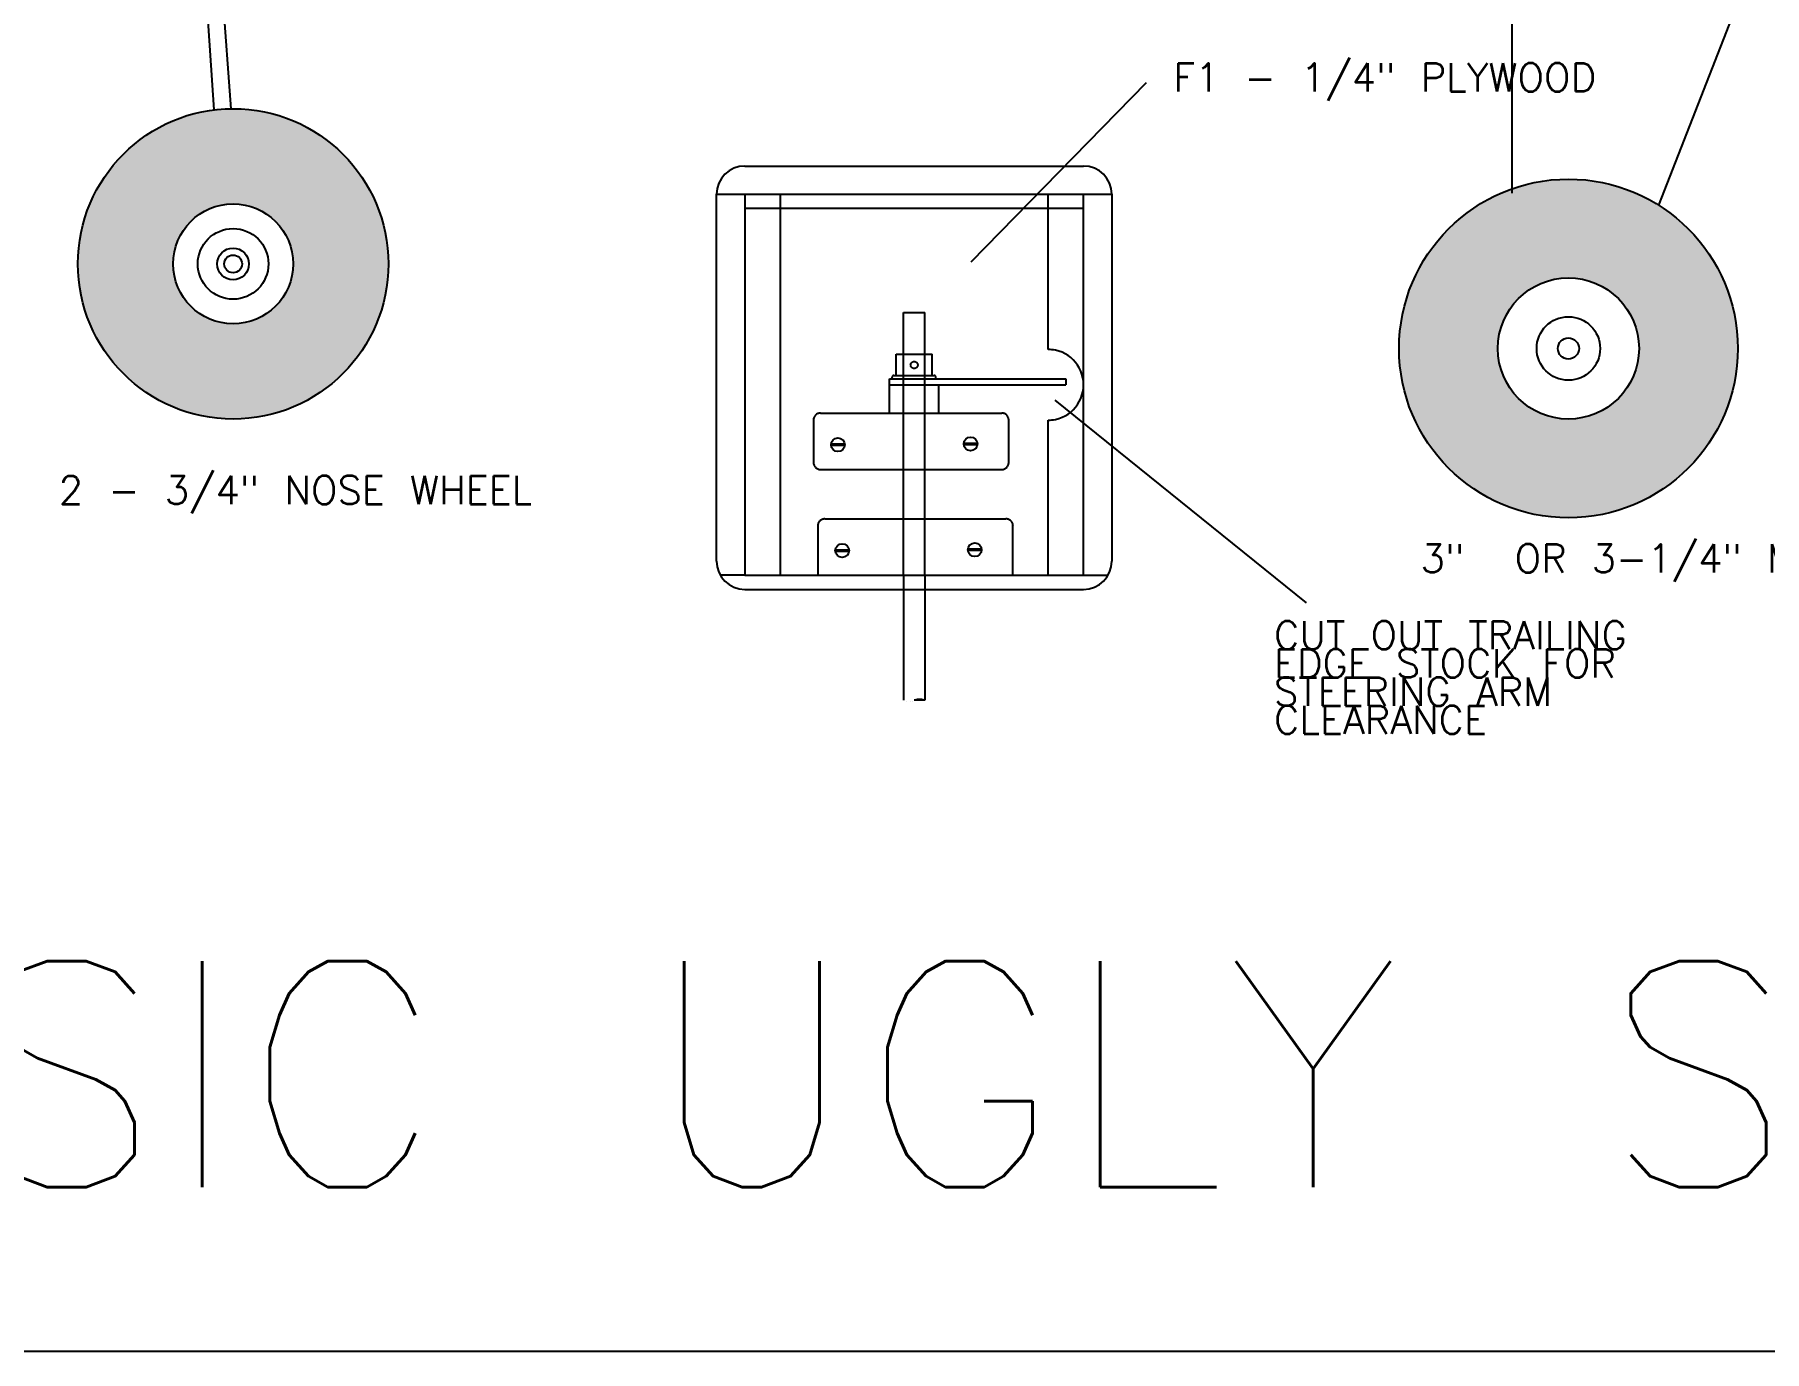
# Model space of a CAD drawing. Extents: x -766 to 850, y -844 to 880.
# Drawn here: x -529 to -139.9, y -100.9 to 195.3 of the extents above; entities that cross this region are included whole.
import ezdxf

# ---------------------------------------------------------------- set-up
doc = ezdxf.new("R2010")
doc.units = 0
doc.header["$LTSCALE"] = 25
doc.header["$MEASUREMENT"] = 0
doc.linetypes.add('HIDDEN', pattern=[9.525, 6.35, -3.175])
for name, color, linetype in [('CONSTRUCTION', 7, 'CONTINUOUS'), ('CONTINUOUS', 7, 'CONTINUOUS'), ('DIMENSION', 7, 'CONTINUOUS')]:
    doc.layers.add(name, color=color, linetype=linetype)
doc.styles.get("Standard").update_dxf_attribs({"font": 'txt.shx'})

msp = doc.modelspace()

# ---------------------------------------------------------------- linework, layer by layer
at = {"layer": 'CONSTRUCTION', "color": 7, "linetype": 'Continuous'}
for p, q in [((-196.65, 248.5), (-196.65, 159.6)), ((-133.15, 235.13), (-163.68, 156.94)), ((-492.19, 231.19), (-488.66, 178.36)), ((-488.26, 225.76), (-484.86, 178.63))]:
    msp.add_line(p, q, dxfattribs=at)
at = {"layer": 'CONSTRUCTION', "color": 3, "linetype": 'HIDDEN'}
for p, q in [((-353.78, 108.57), (-353.78, 99.05)), ((-352.19, 97.46), (-311.44, 97.46))]:
    msp.add_line(p, q, dxfattribs=at)
at = {"layer": 'CONSTRUCTION', "color": 7, "linetype": 'Continuous'}
for centre, radius in [((-484.33, 143.71), 34.92), ((-183.95, 124.68), 38.1), ((-484.33, 143.71), 13.49), ((-484.33, 143.71), 7.94), ((-484.33, 143.71), 3.57), ((-484.33, 143.71), 2), ((-183.95, 124.68), 7.14), ((-183.95, 124.68), 2.38)]:
    msp.add_circle(centre, radius, dxfattribs=at)
at = {"layer": 'CONSTRUCTION', "color": 5, "linetype": 'Continuous'}
msp.add_circle((-183.95, 124.68), 15.88, dxfattribs=at)
at = {"layer": 'CONSTRUCTION', "color": 3, "linetype": 'HIDDEN'}
for centre, start, end in [((-352.19, 99.05), 180, 270), ((-311.44, 99.05), 270, 0)]:
    msp.add_arc(centre, 1.59, start, end, dxfattribs=at)
at = {"layer": 'CONSTRUCTION', "color": 7, "linetype": 'Continuous'}
for points in [[(-500.8, 174.51), (-467.87, 174.51), (-497.7, 175.97), (-470.97, 175.97)], [(-497.7, 175.97), (-470.97, 175.97), (-494.47, 177.13), (-474.2, 177.13)], [(-494.47, 177.13), (-474.2, 177.13), (-491.15, 177.96), (-477.52, 177.96)], [(-491.15, 177.96), (-477.52, 177.96), (-487.76, 178.46), (-480.91, 178.46)], [(-487.76, 178.46), (-480.91, 178.46), (-484.33, 178.63)], [(-506.49, 170.7), (-462.18, 170.7), (-503.74, 172.75), (-464.93, 172.75)], [(-503.74, 172.75), (-464.93, 172.75), (-500.8, 174.51), (-467.87, 174.51)], [(-511.33, 165.86), (-457.34, 165.86), (-509.03, 168.4), (-459.64, 168.4)], [(-509.03, 168.4), (-459.64, 168.4), (-506.49, 170.7), (-462.18, 170.7)], [(-513.37, 163.11), (-455.3, 163.11), (-511.33, 165.86), (-457.34, 165.86)], [(-516.56, 157.17), (-452.11, 157.17), (-515.14, 160.17), (-453.53, 160.17)], [(-515.14, 160.17), (-453.53, 160.17), (-513.37, 163.11), (-455.3, 163.11)], [(-201.45, 158.52), (-166.53, 158.52), (-198.92, 159.68), (-168.89, 159.68)], [(-198.92, 159.68), (-168.89, 159.68), (-198.05, 160.07), (-169.95, 160.07)], [(-198.05, 160.07), (-169.95, 160.07), (-195.39, 160.98), (-172.39, 160.98)], [(-195.39, 160.98), (-172.39, 160.98), (-194.51, 161.29), (-173.53, 161.29)], [(-194.51, 161.29), (-173.53, 161.29), (-191.73, 161.94), (-176.01, 161.94)], [(-191.73, 161.94), (-176.01, 161.94), (-190.87, 162.14), (-177.25, 162.14)], [(-190.87, 162.14), (-177.25, 162.14), (-187.92, 162.54), (-179.7, 162.54)], [(-187.92, 162.54), (-179.7, 162.54), (-187.16, 162.64), (-181.32, 162.64)], [(-187.16, 162.64), (-181.32, 162.64), (-183.43, 162.78)], [(-517.19, 155.42), (-491.04, 155.42), (-517.06, 155.78), (-490.22, 155.78)], [(-517.06, 155.78), (-490.22, 155.78), (-516.81, 156.5), (-488.62, 156.5)], [(-516.81, 156.5), (-488.62, 156.5), (-516.72, 156.73), (-487.64, 156.73)], [(-516.72, 156.73), (-487.64, 156.73), (-516.6, 157.07), (-486.13, 157.07)], [(-516.6, 157.07), (-486.13, 157.07), (-516.59, 157.09), (-486.04, 157.09)], [(-516.59, 157.09), (-486.04, 157.09), (-516.56, 157.17), (-483.4, 157.17)], [(-482.95, 157.09), (-452.08, 157.09), (-483.4, 157.17), (-452.11, 157.17)], [(-482.83, 157.07), (-452.07, 157.07), (-482.95, 157.09), (-452.08, 157.09)], [(-480.79, 156.73), (-451.94, 156.73), (-482.83, 157.07), (-452.07, 157.07)], [(-480.2, 156.5), (-451.86, 156.5), (-480.79, 156.73), (-451.94, 156.73)], [(-478.32, 155.78), (-451.61, 155.78), (-480.2, 156.5), (-451.86, 156.5)], [(-477.74, 155.42), (-451.48, 155.42), (-478.32, 155.78), (-451.61, 155.78)], [(-207.71, 154.46), (-160.24, 154.46), (-205.48, 156.07), (-162.35, 156.07)], [(-205.48, 156.07), (-162.35, 156.07), (-204.68, 156.64), (-163.28, 156.64)], [(-204.68, 156.64), (-163.28, 156.64), (-202.29, 158.03), (-165.53, 158.03)], [(-202.29, 158.03), (-165.53, 158.03), (-201.45, 158.52), (-166.53, 158.52)], [(-518.59, 150.52), (-495.91, 150.52), (-518.23, 151.96), (-495.01, 151.96)], [(-518.23, 151.96), (-495.01, 151.96), (-518.08, 152.56), (-494.44, 152.56)], [(-518.08, 152.56), (-494.44, 152.56), (-517.76, 153.84), (-493.23, 153.84)], [(-517.76, 153.84), (-493.23, 153.84), (-517.74, 153.89), (-493.19, 153.89)], [(-517.74, 153.89), (-493.19, 153.89), (-517.56, 154.38), (-492.5, 154.38)], [(-517.56, 154.38), (-492.5, 154.38), (-517.19, 155.42), (-491.04, 155.42)], [(-476.08, 154.38), (-451.11, 154.38), (-477.74, 155.42), (-451.48, 155.42)], [(-475.56, 153.89), (-450.93, 153.89), (-476.08, 154.38), (-451.11, 154.38)], [(-475.51, 153.84), (-450.91, 153.84), (-475.56, 153.89), (-450.93, 153.89)], [(-474.15, 152.56), (-450.59, 152.56), (-475.51, 153.84), (-450.91, 153.84)], [(-473.73, 151.96), (-450.44, 151.96), (-474.15, 152.56), (-450.59, 152.56)], [(-472.7, 150.52), (-450.08, 150.52), (-473.73, 151.96), (-450.44, 151.96)], [(-211.2, 151.25), (-156.64, 151.25), (-210.52, 151.98), (-157.43, 151.98)], [(-210.52, 151.98), (-157.43, 151.98), (-208.46, 153.8), (-159.38, 153.8)], [(-208.46, 153.8), (-159.38, 153.8), (-207.71, 154.46), (-160.24, 154.46)], [(-519.07, 147.25), (-497.35, 147.25), (-518.96, 147.99), (-497.07, 147.99)], [(-518.96, 147.99), (-497.07, 147.99), (-518.71, 149.72), (-496.41, 149.72)], [(-518.71, 149.72), (-496.41, 149.72), (-518.61, 150.41), (-495.98, 150.41)], [(-518.61, 150.41), (-495.98, 150.41), (-518.59, 150.52), (-495.91, 150.52)], [(-472.62, 150.41), (-450.06, 150.41), (-472.7, 150.52), (-450.08, 150.52)], [(-472.32, 149.72), (-449.96, 149.72), (-472.62, 150.41), (-450.06, 150.41)], [(-471.54, 147.99), (-449.71, 147.99), (-472.32, 149.72), (-449.96, 149.72)], [(-471.37, 147.25), (-449.6, 147.25), (-471.54, 147.99), (-449.71, 147.99)], [(-215.34, 146.28), (-152.61, 146.28), (-213.68, 148.45), (-154.17, 148.45)], [(-213.68, 148.45), (-154.17, 148.45), (-213.07, 149.25), (-154.88, 149.25)], [(-213.07, 149.25), (-154.88, 149.25), (-211.2, 151.25), (-156.64, 151.25)], [(-519.26, 143.71), (-497.77, 143.71), (-519.21, 144.64), (-497.8, 144.64)], [(-519.21, 144.64), (-497.8, 144.64), (-519.18, 145.41), (-497.67, 145.41)], [(-519.18, 145.41), (-497.67, 145.41), (-519.09, 147.13), (-497.38, 147.13)], [(-519.09, 147.13), (-497.38, 147.13), (-519.07, 147.25), (-497.35, 147.25)], [(-471.34, 147.13), (-449.58, 147.13), (-471.37, 147.25), (-449.6, 147.25)], [(-470.95, 145.41), (-449.49, 145.41), (-471.34, 147.13), (-449.58, 147.13)], [(-470.93, 144.64), (-449.46, 144.64), (-470.95, 145.41), (-449.49, 145.41)], [(-470.9, 143.71), (-449.41, 143.71), (-470.93, 144.64), (-449.46, 144.64)], [(-217.3, 143.1), (-150.64, 143.1), (-215.87, 145.41), (-151.98, 145.41)], [(-215.87, 145.41), (-151.98, 145.41), (-215.34, 146.28), (-152.61, 146.28)], [(-519.21, 142.77), (-497.74, 142.77), (-519.26, 143.71), (-497.77, 143.71)], [(-519.18, 142), (-497.72, 142), (-519.21, 142.77), (-497.74, 142.77)], [(-519.09, 140.28), (-497.33, 140.28), (-519.18, 142), (-497.72, 142)], [(-519.07, 140.16), (-497.3, 140.16), (-519.09, 140.28), (-497.33, 140.28)], [(-518.96, 139.42), (-497.13, 139.42), (-519.07, 140.16), (-497.3, 140.16)], [(-471.6, 139.42), (-449.71, 139.42), (-471.31, 140.16), (-449.6, 140.16)], [(-471.31, 140.16), (-449.6, 140.16), (-471.29, 140.28), (-449.58, 140.28)], [(-471.29, 140.28), (-449.58, 140.28), (-471, 142), (-449.49, 142)], [(-471, 142), (-449.49, 142), (-470.87, 142.77), (-449.46, 142.77)], [(-470.87, 142.77), (-449.46, 142.77), (-470.9, 143.71), (-449.41, 143.71)], [(-218.95, 139.74), (-188.73, 139.74), (-218.69, 140.25), (-187.04, 140.25)], [(-218.69, 140.25), (-187.04, 140.25), (-218.55, 140.55), (-183.95, 140.55)], [(-218.55, 140.55), (-149.36, 140.55), (-217.75, 142.18), (-150.1, 142.18)], [(-217.75, 142.18), (-150.1, 142.18), (-217.3, 143.1), (-150.64, 143.1)], [(-180.85, 140.25), (-149.22, 140.25), (-183.95, 140.55), (-149.36, 140.55)], [(-179.16, 139.74), (-148.99, 139.74), (-180.85, 140.25), (-149.22, 140.25)], [(-518.71, 137.69), (-496.35, 137.69), (-518.96, 139.42), (-497.13, 139.42)], [(-518.61, 137.01), (-496.05, 137.01), (-518.71, 137.69), (-496.35, 137.69)], [(-518.59, 136.89), (-495.97, 136.89), (-518.61, 137.01), (-496.05, 137.01)], [(-518.23, 135.45), (-494.94, 135.45), (-518.59, 136.89), (-495.97, 136.89)], [(-473.66, 135.45), (-450.44, 135.45), (-472.76, 136.89), (-450.08, 136.89)], [(-472.76, 136.89), (-450.08, 136.89), (-472.69, 137.01), (-450.06, 137.01)], [(-472.69, 137.01), (-450.06, 137.01), (-472.26, 137.69), (-449.96, 137.69)], [(-472.26, 137.69), (-449.96, 137.69), (-471.6, 139.42), (-449.71, 139.42)], [(-220.34, 135.9), (-195.17, 135.9), (-220.25, 136.23), (-194.77, 136.23)], [(-220.25, 136.23), (-194.77, 136.23), (-219.64, 137.88), (-192.77, 137.88)], [(-219.64, 137.88), (-192.77, 137.88), (-219.3, 138.78), (-191.08, 138.78)], [(-219.3, 138.78), (-191.08, 138.78), (-219.09, 139.35), (-190.02, 139.35)], [(-219.09, 139.35), (-190.02, 139.35), (-218.95, 139.74), (-188.73, 139.74)], [(-177.87, 139.35), (-148.81, 139.35), (-179.16, 139.74), (-148.99, 139.74)], [(-176.81, 138.78), (-148.55, 138.78), (-177.87, 139.35), (-148.81, 139.35)], [(-175.13, 137.88), (-148.24, 137.88), (-176.81, 138.78), (-148.55, 138.78)], [(-173.12, 136.23), (-147.68, 136.23), (-175.13, 137.88), (-148.24, 137.88)], [(-172.72, 135.9), (-147.57, 135.9), (-173.12, 136.23), (-147.68, 136.23)], [(-518.08, 134.85), (-494.52, 134.85), (-518.23, 135.45), (-494.94, 135.45)], [(-517.76, 133.57), (-493.16, 133.57), (-518.08, 134.85), (-494.52, 134.85)], [(-517.74, 133.53), (-493.11, 133.53), (-517.76, 133.57), (-493.16, 133.57)], [(-517.56, 133.03), (-492.59, 133.03), (-517.74, 133.53), (-493.11, 133.53)], [(-517.19, 131.99), (-490.93, 131.99), (-517.56, 133.03), (-492.59, 133.03)], [(-477.63, 131.99), (-451.48, 131.99), (-476.17, 133.03), (-451.11, 133.03)], [(-476.17, 133.03), (-451.11, 133.03), (-475.48, 133.53), (-450.93, 133.53)], [(-475.48, 133.53), (-450.93, 133.53), (-475.44, 133.57), (-450.91, 133.57)], [(-475.44, 133.57), (-450.91, 133.57), (-474.23, 134.85), (-450.59, 134.85)], [(-474.23, 134.85), (-450.59, 134.85), (-473.66, 135.45), (-450.44, 135.45)], [(-221.38, 131.6), (-198.16, 131.6), (-221.21, 132.62), (-197.62, 132.62)], [(-221.21, 132.62), (-197.62, 132.62), (-220.98, 133.5), (-197.15, 133.5)], [(-220.98, 133.5), (-197.15, 133.5), (-220.52, 135.24), (-195.72, 135.24)], [(-220.52, 135.24), (-195.72, 135.24), (-220.34, 135.9), (-195.17, 135.9)], [(-172.18, 135.24), (-147.34, 135.24), (-172.72, 135.9), (-147.57, 135.9)], [(-170.75, 133.5), (-146.93, 133.5), (-172.18, 135.24), (-147.34, 135.24)], [(-170.28, 132.62), (-146.72, 132.62), (-170.75, 133.5), (-146.93, 133.5)], [(-169.73, 131.6), (-146.48, 131.6), (-170.28, 132.62), (-146.72, 132.62)], [(-517.06, 131.63), (-490.35, 131.63), (-517.19, 131.99), (-490.93, 131.99)], [(-516.81, 130.91), (-488.47, 130.91), (-517.06, 131.63), (-490.35, 131.63)], [(-516.72, 130.69), (-487.88, 130.69), (-516.81, 130.91), (-488.47, 130.91)], [(-516.6, 130.34), (-485.84, 130.34), (-516.72, 130.69), (-487.88, 130.69)], [(-516.59, 130.32), (-485.72, 130.32), (-516.6, 130.34), (-485.84, 130.34)], [(-516.56, 130.25), (-485.27, 130.25), (-516.59, 130.32), (-485.72, 130.32)], [(-515.14, 127.24), (-453.53, 127.24), (-516.56, 130.25), (-452.11, 130.25)], [(-485.27, 130.25), (-452.11, 130.25), (-482.63, 130.32), (-452.08, 130.32)], [(-482.63, 130.32), (-452.08, 130.32), (-482.54, 130.34), (-452.07, 130.34)], [(-482.54, 130.34), (-452.07, 130.34), (-481.03, 130.69), (-451.94, 130.69)], [(-481.03, 130.69), (-451.94, 130.69), (-480.05, 130.91), (-451.86, 130.91)], [(-480.05, 130.91), (-451.86, 130.91), (-478.45, 131.63), (-451.61, 131.63)], [(-478.45, 131.63), (-451.61, 131.63), (-477.63, 131.99), (-451.48, 131.99)], [(-221.87, 127.9), (-199.48, 127.9), (-221.81, 128.93), (-199.17, 128.93)], [(-221.81, 128.93), (-199.17, 128.93), (-221.51, 130.75), (-198.61, 130.75)], [(-221.51, 130.75), (-198.61, 130.75), (-221.38, 131.6), (-198.16, 131.6)], [(-169.28, 130.75), (-146.37, 130.75), (-169.73, 131.6), (-146.48, 131.6)], [(-168.73, 128.93), (-146.12, 128.93), (-169.28, 130.75), (-146.37, 130.75)], [(-168.41, 127.9), (-145.98, 127.9), (-168.73, 128.93), (-146.12, 128.93)], [(-513.37, 124.3), (-455.3, 124.3), (-515.14, 127.24), (-453.53, 127.24)], [(-222.04, 125.2), (-199.77, 125.2), (-221.88, 127.78), (-199.52, 127.78)], [(-222.03, 124.68), (-199.82, 124.68), (-222.04, 125.2), (-199.77, 125.2)], [(-222.01, 124.16), (-199.77, 124.16), (-222.03, 124.68), (-199.82, 124.68)], [(-221.88, 127.78), (-199.52, 127.78), (-221.87, 127.9), (-199.48, 127.9)], [(-168.38, 127.78), (-145.98, 127.78), (-168.41, 127.9), (-145.98, 127.9)], [(-168.12, 125.2), (-145.89, 125.2), (-168.38, 127.78), (-145.98, 127.78)], [(-168.07, 124.68), (-145.87, 124.68), (-168.12, 125.2), (-145.89, 125.2)], [(-168.12, 124.16), (-145.85, 124.16), (-168.07, 124.68), (-145.87, 124.68)], [(-511.33, 121.55), (-457.34, 121.55), (-513.37, 124.3), (-455.3, 124.3)], [(-509.03, 119.01), (-459.64, 119.01), (-511.33, 121.55), (-457.34, 121.55)], [(-221.92, 121.58), (-199.52, 121.58), (-222.01, 124.16), (-199.77, 124.16)], [(-221.91, 121.46), (-199.48, 121.46), (-221.92, 121.58), (-199.52, 121.58)], [(-221.77, 120.43), (-199.17, 120.43), (-221.91, 121.46), (-199.48, 121.46)], [(-168.73, 120.43), (-146.09, 120.43), (-168.41, 121.46), (-146.02, 121.46)], [(-168.41, 121.46), (-146.02, 121.46), (-168.38, 121.58), (-146.01, 121.58)], [(-168.38, 121.58), (-146.01, 121.58), (-168.12, 124.16), (-145.85, 124.16)], [(-506.49, 116.71), (-462.18, 116.71), (-509.03, 119.01), (-459.64, 119.01)], [(-221.53, 118.6), (-198.61, 118.6), (-221.77, 120.43), (-199.17, 120.43)], [(-221.41, 117.76), (-198.16, 117.76), (-221.53, 118.6), (-198.61, 118.6)], [(-221.17, 116.74), (-197.62, 116.74), (-221.41, 117.76), (-198.16, 117.76)], [(-220.97, 115.86), (-197.15, 115.86), (-221.17, 116.74), (-197.62, 116.74)], [(-170.75, 115.86), (-146.92, 115.86), (-170.28, 116.74), (-146.68, 116.74)], [(-170.28, 116.74), (-146.68, 116.74), (-169.73, 117.76), (-146.52, 117.76)], [(-169.73, 117.76), (-146.52, 117.76), (-169.28, 118.6), (-146.38, 118.6)], [(-169.28, 118.6), (-146.38, 118.6), (-168.73, 120.43), (-146.09, 120.43)], [(-503.74, 114.67), (-464.93, 114.67), (-506.49, 116.71), (-462.18, 116.71)], [(-500.8, 112.91), (-467.87, 112.91), (-503.74, 114.67), (-464.93, 114.67)], [(-497.7, 111.44), (-470.97, 111.44), (-500.8, 112.91), (-467.87, 112.91)], [(-220.55, 114.12), (-195.72, 114.12), (-220.97, 115.86), (-197.15, 115.86)], [(-220.33, 113.45), (-195.17, 113.45), (-220.55, 114.12), (-195.72, 114.12)], [(-220.21, 113.12), (-194.77, 113.12), (-220.33, 113.45), (-195.17, 113.45)], [(-219.65, 111.48), (-192.77, 111.48), (-220.21, 113.12), (-194.77, 113.12)], [(-175.13, 111.48), (-148.26, 111.48), (-173.12, 113.12), (-147.64, 113.12)], [(-173.12, 113.12), (-147.64, 113.12), (-172.72, 113.45), (-147.55, 113.45)], [(-172.72, 113.45), (-147.55, 113.45), (-172.18, 114.12), (-147.38, 114.12)], [(-172.18, 114.12), (-147.38, 114.12), (-170.75, 115.86), (-146.92, 115.86)], [(-494.47, 110.29), (-474.2, 110.29), (-497.7, 111.44), (-470.97, 111.44)], [(-491.15, 109.45), (-477.52, 109.45), (-494.47, 110.29), (-474.2, 110.29)], [(-487.76, 108.95), (-480.91, 108.95), (-491.15, 109.45), (-477.52, 109.45)], [(-219.34, 110.58), (-191.08, 110.58), (-219.65, 111.48), (-192.77, 111.48)], [(-219.08, 110.01), (-190.02, 110.01), (-219.34, 110.58), (-191.08, 110.58)], [(-218.9, 109.62), (-188.73, 109.62), (-219.08, 110.01), (-190.02, 110.01)], [(-218.67, 109.11), (-187.04, 109.11), (-218.9, 109.62), (-188.73, 109.62)], [(-218.53, 108.8), (-183.95, 108.8), (-218.67, 109.11), (-187.04, 109.11)], [(-183.95, 108.8), (-149.35, 108.8), (-180.85, 109.11), (-149.2, 109.11)], [(-180.85, 109.11), (-149.2, 109.11), (-179.16, 109.62), (-148.95, 109.62)], [(-179.16, 109.62), (-148.95, 109.62), (-177.87, 110.01), (-148.8, 110.01)], [(-177.87, 110.01), (-148.8, 110.01), (-176.81, 110.58), (-148.59, 110.58)], [(-176.81, 110.58), (-148.59, 110.58), (-175.13, 111.48), (-148.26, 111.48)], [(-484.33, 108.78), (-484.33, 108.78), (-487.76, 108.95), (-480.91, 108.95)], [(-217.79, 107.18), (-150.15, 107.18), (-218.53, 108.8), (-149.35, 108.8)], [(-217.26, 106.26), (-150.59, 106.26), (-217.79, 107.18), (-150.15, 107.18)], [(-215.91, 103.95), (-152.03, 103.95), (-217.26, 106.26), (-150.59, 106.26)], [(-215.29, 103.08), (-152.56, 103.08), (-215.91, 103.95), (-152.03, 103.95)], [(-213.73, 100.91), (-154.22, 100.91), (-215.29, 103.08), (-152.56, 103.08)], [(-213.02, 100.11), (-154.83, 100.11), (-213.73, 100.91), (-154.22, 100.91)], [(-211.25, 98.11), (-156.69, 98.11), (-213.02, 100.11), (-154.83, 100.11)], [(-210.46, 97.37), (-157.38, 97.37), (-211.25, 98.11), (-156.69, 98.11)], [(-208.52, 95.56), (-159.43, 95.56), (-210.46, 97.37), (-157.38, 97.37)], [(-207.65, 94.9), (-160.18, 94.9), (-208.52, 95.56), (-159.43, 95.56)], [(-205.54, 93.29), (-162.41, 93.29), (-207.65, 94.9), (-160.18, 94.9)], [(-204.61, 92.71), (-163.21, 92.71), (-205.54, 93.29), (-162.41, 93.29)], [(-202.36, 91.33), (-165.6, 91.33), (-204.61, 92.71), (-163.21, 92.71)], [(-201.36, 90.84), (-166.45, 90.84), (-202.36, 91.33), (-165.6, 91.33)], [(-199.01, 89.68), (-168.98, 89.68), (-201.36, 90.84), (-166.45, 90.84)], [(-197.94, 89.28), (-169.85, 89.28), (-199.01, 89.68), (-168.98, 89.68)], [(-195.5, 88.37), (-172.51, 88.37), (-197.94, 89.28), (-169.85, 89.28)], [(-194.37, 88.07), (-173.39, 88.07), (-195.5, 88.37), (-172.51, 88.37)], [(-191.89, 87.42), (-176.17, 87.42), (-194.37, 88.07), (-173.39, 88.07)], [(-190.64, 87.21), (-177.02, 87.21), (-191.89, 87.42), (-176.17, 87.42)], [(-188.2, 86.82), (-179.97, 86.82), (-190.64, 87.21), (-177.02, 87.21)], [(-186.58, 86.72), (-180.73, 86.72), (-188.2, 86.82), (-179.97, 86.82)], [(-184.47, 86.58), (-184.47, 86.58), (-186.58, 86.72), (-180.73, 86.72)]]:
    msp.add_solid(points, dxfattribs=at)
at = {"layer": 'CONTINUOUS', "color": 5, "linetype": 'Continuous'}
for p, q in [((-318.33, 144.18), (-278.89, 184.49)), ((-299.49, 113.06), (-242.96, 67.49))]:
    msp.add_line(p, q, dxfattribs=at)
at = {"layer": 'CONTINUOUS', "color": 7, "linetype": 'Continuous'}
for p, q in [((-369.22, 165.72), (-293.02, 165.72)), ((-375.57, 76.82), (-375.57, 159.37)), ((-375.57, 159.37), (-286.67, 159.37)), ((-369.22, 159.37), (-369.22, 73.65)), ((-369.22, 159.37), (-369.22, 73.65)), ((-369.22, 159.37), (-369.22, 73.65)), ((-369.22, 159.37), (-369.22, 73.65)), ((-369.22, 159.37), (-369.22, 73.65)), ((-293.02, 73.65), (-293.02, 159.37)), ((-293.02, 73.65), (-293.02, 159.37)), ((-293.02, 73.65), (-293.02, 159.37)), ((-286.67, 159.37), (-286.67, 76.82)), ((-375.57, 76.82), (-375.57, 76.82)), ((-369.22, 73.65), (-374.72, 73.65)), ((-369.22, 73.65), (-293.02, 73.65)), ((-369.22, 73.65), (-293.02, 73.65)), ((-369.22, 70.47), (-293.02, 70.47)), ((-293.02, 73.65), (-287.52, 73.65)), ((850.01, -100.94), (-766.16, -100.94))]:
    msp.add_line(p, q, dxfattribs=at)
at = {"layer": 'CONTINUOUS', "color": 3, "linetype": 'HIDDEN'}
for p, q in [((-293.02, 156.2), (-369.22, 156.2)), ((-361.28, 159.37), (-361.28, 73.65)), ((-300.96, 124.45), (-300.96, 159.37)), ((-335.16, 123.38), (-327.09, 123.38)), ((-336.68, 117.83), (-325.57, 117.83)), ((-335.69, 118.62), (-326.63, 118.62)), ((-336.68, 116.51), (-325.57, 116.51)), ((-352.19, 110.16), (-311.44, 110.16)), ((-309.86, 99.05), (-309.86, 108.57)), ((-300.96, 73.65), (-300.96, 108.57)), ((-351.23, 86.35), (-310.48, 86.35)), ((-352.82, 84.76), (-352.82, 73.65)), ((-308.9, 73.65), (-308.9, 84.76))]:
    msp.add_line(p, q, dxfattribs=at)
at = {"layer": 'CONTINUOUS', "color": 7, "linetype": 'Continuous'}
for centre, start, end in [((-369.22, 159.37), 90, 180), ((-293.02, 159.37), 0, 90), ((-369.22, 76.82), 180, 270), ((-293.02, 76.82), 270, 0)]:
    msp.add_arc(centre, 6.35, start, end, dxfattribs=at)
at = {"layer": 'DIMENSION', "color": 3, "linetype": 'HIDDEN'}
for p, q in [((-333.5, 73.65), (-333.5, 132.77)), ((-333.5, 132.77), (-328.74, 132.77)), ((-328.74, 73.65), (-328.74, 132.77)), ((-335.16, 118.62), (-335.16, 123.38)), ((-327.09, 118.62), (-327.09, 123.38)), ((-336.68, 110.16), (-336.68, 117.83)), ((-336.08, 117.83), (-336.08, 118.22)), ((-326.23, 117.83), (-326.23, 118.22)), ((-325.57, 117.83), (-296.99, 117.83)), ((-296.99, 117.83), (-296.99, 116.51)), ((-325.57, 110.16), (-325.57, 116.51)), ((-325.57, 116.51), (-296.99, 116.51)), ((-333.5, 73.65), (-333.5, 70.47)), ((-328.74, 73.65), (-328.74, 70.47))]:
    msp.add_line(p, q, dxfattribs=at)
at = {"layer": 'DIMENSION', "color": 7, "linetype": 'Continuous'}
for p, q in [((-349.8, 103.22), (-346.75, 103.22)), ((-346.75, 102.83), (-349.8, 102.83)), ((-319.98, 103.41), (-316.93, 103.41)), ((-316.93, 103.02), (-319.98, 103.02)), ((-348.84, 79.41), (-345.79, 79.41)), ((-345.79, 79.01), (-348.84, 79.01)), ((-319.02, 79.6), (-315.97, 79.6)), ((-315.97, 79.2), (-319.02, 79.2)), ((-333.5, 70.47), (-333.5, 45.6)), ((-328.74, 70.47), (-328.74, 45.6)), ((-328.74, 45.6), (-331.12, 45.6))]:
    msp.add_line(p, q, dxfattribs=at)
at = {"layer": 'DIMENSION', "color": 7, "linetype": 'Continuous', "const_width": 0.01}
for points in [[(-331.12, 45.6), (-331.13, 45.55), (-331.17, 45.5), (-331.23, 45.45), (-331.31, 45.41), (-331.41, 45.36), (-331.53, 45.33), (-331.67, 45.3), (-331.82, 45.27), (-331.98, 45.25), (-332.14, 45.24), (-332.31, 45.24), (-332.48, 45.24), (-332.65, 45.25), (-332.81, 45.27), (-332.96, 45.3), (-333.09, 45.33), (-333.21, 45.36), (-333.31, 45.41), (-333.4, 45.45), (-333.45, 45.5), (-333.49, 45.55), (-333.5, 45.6)], [(-328.74, 45.6), (-328.75, 45.66), (-328.79, 45.71), (-328.85, 45.76), (-328.93, 45.81), (-329.03, 45.85), (-329.15, 45.89), (-329.29, 45.92), (-329.44, 45.95), (-329.6, 45.97), (-329.76, 45.98), (-329.93, 45.98), (-330.1, 45.98), (-330.27, 45.97), (-330.43, 45.95), (-330.57, 45.92), (-330.71, 45.89), (-330.83, 45.85), (-330.93, 45.81), (-331.01, 45.76), (-331.07, 45.71), (-331.11, 45.66), (-331.12, 45.6), (-331.12, 45.6)]]:
    msp.add_lwpolyline(points, dxfattribs=at)
at = {"layer": 'DIMENSION', "color": 3, "linetype": 'HIDDEN'}
msp.add_circle((-331.12, 120.96), 0.794, dxfattribs=at)
at = {"layer": 'DIMENSION', "color": 7, "linetype": 'Continuous'}
for centre in [(-348.27, 103.02), (-318.45, 103.21), (-347.32, 79.21), (-317.5, 79.4)]:
    msp.add_circle(centre, 1.54, dxfattribs=at)
at = {"layer": 'DIMENSION', "color": 3, "linetype": 'HIDDEN'}
for centre, radius, start, end in [((-300.96, 116.51), 7.94, 270, 90), ((-335.69, 118.22), 0.397, 90, 180), ((-326.63, 118.22), 0.397, 0, 90), ((-352.19, 108.57), 1.59, 90, 180), ((-311.44, 108.57), 1.59, 0, 90), ((-351.23, 84.76), 1.59, 90, 180), ((-310.48, 84.76), 1.59, 0, 90)]:
    msp.add_arc(centre, radius, start, end, dxfattribs=at)
at = {"layer": 'DIMENSION', "color": 7, "linetype": 'Continuous'}
for points in [[(-331.12, 45.63), (-328.74, 45.63), (-331.11, 45.65), (-328.75, 45.65)], [(-331.12, 45.6), (-328.74, 45.6), (-331.12, 45.63), (-328.74, 45.63)], [(-331.11, 45.65), (-328.75, 45.65), (-331.1, 45.67), (-328.76, 45.67)], [(-331.1, 45.67), (-328.76, 45.67), (-331.08, 45.7), (-328.78, 45.7)], [(-331.08, 45.7), (-328.78, 45.7), (-331.06, 45.72), (-328.8, 45.72)], [(-331.06, 45.72), (-328.8, 45.72), (-331.04, 45.74), (-328.82, 45.74)], [(-331.04, 45.74), (-328.82, 45.74), (-331.01, 45.76), (-328.85, 45.76)], [(-331.01, 45.76), (-328.85, 45.76), (-330.97, 45.79), (-328.89, 45.79)], [(-330.97, 45.79), (-328.89, 45.79), (-330.94, 45.81), (-328.93, 45.81)], [(-330.94, 45.81), (-328.93, 45.81), (-330.89, 45.83), (-328.97, 45.83)], [(-330.89, 45.83), (-328.97, 45.83), (-330.85, 45.84), (-329.01, 45.84)], [(-330.85, 45.84), (-329.01, 45.84), (-330.8, 45.86), (-329.06, 45.86)], [(-330.8, 45.86), (-329.06, 45.86), (-330.75, 45.88), (-329.12, 45.88)], [(-330.75, 45.88), (-329.12, 45.88), (-330.69, 45.9), (-329.17, 45.9)], [(-330.69, 45.9), (-329.17, 45.9), (-330.63, 45.91), (-329.23, 45.91)], [(-330.63, 45.91), (-329.23, 45.91), (-330.57, 45.92), (-329.29, 45.92)], [(-330.57, 45.92), (-329.29, 45.92), (-330.5, 45.94), (-329.36, 45.94)], [(-330.5, 45.94), (-329.36, 45.94), (-330.44, 45.95), (-329.42, 45.95)], [(-330.44, 45.95), (-329.42, 45.95), (-330.37, 45.96), (-329.49, 45.96)], [(-330.37, 45.96), (-329.49, 45.96), (-330.3, 45.96), (-329.56, 45.96)], [(-330.3, 45.96), (-329.56, 45.96), (-330.23, 45.97), (-329.64, 45.97)], [(-330.23, 45.97), (-329.64, 45.97), (-330.15, 45.98), (-329.71, 45.98)], [(-330.15, 45.98), (-329.71, 45.98), (-330.08, 45.98), (-329.78, 45.98)], [(-330.08, 45.98), (-329.78, 45.98), (-330.01, 45.98), (-329.86, 45.98)], [(-330.01, 45.98), (-329.86, 45.98), (-329.93, 45.98)]]:
    msp.add_solid(points, dxfattribs=at)

# ---------------------------------------------------------------- texts
at = {"layer": 'CONTINUOUS', "color": 7, "linetype": 'Continuous'}
for s, height, p in [('F1 - 1/4" PLYWOOD', 6.35, (-272.83, 182.5)), ('2 - 3/4" NOSE WHEEL', 6.35, (-523.54, 89.65)), ('3"  OR 3-1/4" MAIN WHEELS', 6.35, (-217.18, 74.29)), ('CUT OUT TRAILING', 6.35, (-250.18, 57.02)), ('EDGE STOCK FOR', 6.35, (-250.18, 50.67)), ('STEERING ARM ', 6.35, (-250.18, 44.32)), ('CLEARANCE', 6.35, (-250.18, 37.97)), ('"CLASSIC UGLY STICK"', 50.8, (-743.84, -63.97))]:
    msp.add_text(s, height=height, dxfattribs=at).set_placement(p)

doc.saveas('drawing.dxf')
